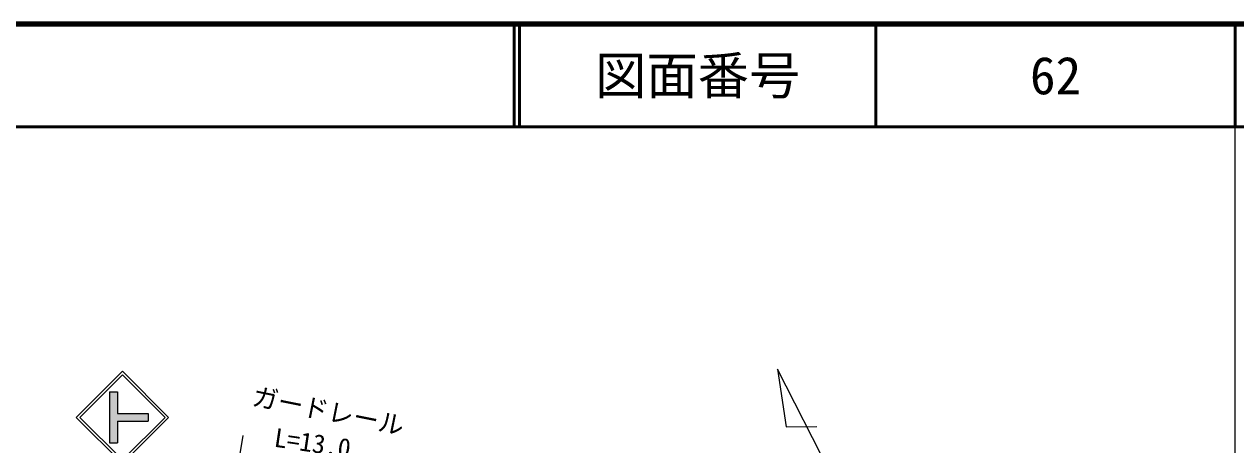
# Model space of a CAD drawing. Units: millimetres at full size, sheet at 1:1000; details may follow other scales. Extents: x 40000 to 680000, y 20000 to 380000.
# Drawn here: x 460989 to 579060, y 338997 to 380000 of the extents above; entities that cross this region are included whole.
import ezdxf
from ezdxf.enums import TextEntityAlignment as Align

# ---------------------------------------------------------------- set-up
doc = ezdxf.new("R2010")
doc.units = ezdxf.units.MM
doc.header["$LTSCALE"] = 1000
for name, color, linetype, lineweight in [('M-BMK-SRVR', 3, 'Continuous', 25), ('M-STR-HTXT', 7, 'Continuous', 13), ('M-STR-STRC', 7, 'Continuous', 25), ('M-TTL', 2, 'Continuous', 140), ('M-TTL-BAND', 7, 'Continuous', 25), ('M-TTL-LINE', 7, 'Continuous', 50)]:
    doc.layers.add(name, color=color, linetype=linetype, lineweight=lineweight)
doc.layers.add('M-TTL-TXT', color=7, linetype='Continuous')
doc.styles.add('ＭＳ ゴシック', font='')
doc.styles.get('ＭＳ ゴシック').set_extended_font_data('MS Gothic')

msp = doc.modelspace()

# ---------------------------------------------------------------- hatches: boundary and pattern name
at = {"layer": 'M-STR-STRC'}
msp.add_hatch(color=256, dxfattribs=at).paths.add_polyline_path([(469314, 344171), (470064, 344171), (470064, 342046), (473064, 342046), (473064, 341296), (470064, 341296), (470064, 339171), (469314, 339171)])

# ---------------------------------------------------------------- linework, layer by layer
at = {"layer": 'M-BMK-SRVR'}
for p, q in [((549389, 316919), (534412, 346358)), ((534412, 346358), (535238, 340751)), ((535238, 340751), (538239, 340767))]:
    msp.add_line(p, q, dxfattribs=at)
at = {"layer": 'M-STR-HTXT'}
msp.add_line((477491, 310269), (482319, 339892), dxfattribs=at)
at = {"layer": 'M-STR-STRC'}
for p, q in [((466065, 341671), (470565, 346171)), ((475065, 341671), (470565, 346171)), ((466418, 341671), (470565, 345818)), ((474711, 341671), (470565, 345818)), ((469314, 344171), (469314, 339171)), ((469314, 344171), (470064, 344171)), ((470064, 344171), (470064, 342046)), ((466065, 341671), (470565, 337171)), ((466418, 341671), (470565, 337524)), ((470064, 342046), (473064, 342046)), ((470064, 341296), (473064, 341296)), ((470064, 341296), (470064, 339171)), ((470565, 337524), (474711, 341671)), ((470565, 337171), (475065, 341671)), ((473064, 342046), (473064, 341296)), ((469314, 339171), (470064, 339171))]:
    msp.add_line(p, q, dxfattribs=at)
at = {"layer": 'M-TTL'}
msp.add_line((680000, 380000), (40000, 380000), dxfattribs=at)
at = {"layer": 'M-TTL-BAND'}
msp.add_line((579000, 20000), (579000, 370000), dxfattribs=at)
at = {"layer": 'M-TTL-LINE'}
for p, q in [((508747, 380000), (508747, 370000)), ((509247, 380000), (509247, 370000)), ((543997, 380000), (543997, 370000)), ((579000, 380000), (579000, 370000)), ((40000, 370000), (680000, 370000))]:
    msp.add_line(p, q, dxfattribs=at)

# ---------------------------------------------------------------- texts
at = {"layer": 'M-STR-HTXT', "style": 'ＭＳ ゴシック'}
for s, rotation, p in [('ガードレール', 348.606, (482985, 342340)), ('L=13.0', 351.545, (485180, 338281))]:
    msp.add_text(s, height=1833, rotation=rotation, dxfattribs=at).set_placement(p, align=Align.BOTTOM_LEFT)
at = {"layer": 'M-TTL-TXT', "style": 'ＭＳ ゴシック'}
for s, p in [('図面番号', (526622, 375000)), ('62', (561497, 375000))]:
    msp.add_text(s, height=3666, dxfattribs=at).set_placement(p, align=Align.MIDDLE_CENTER)

doc.saveas('drawing.dxf')
